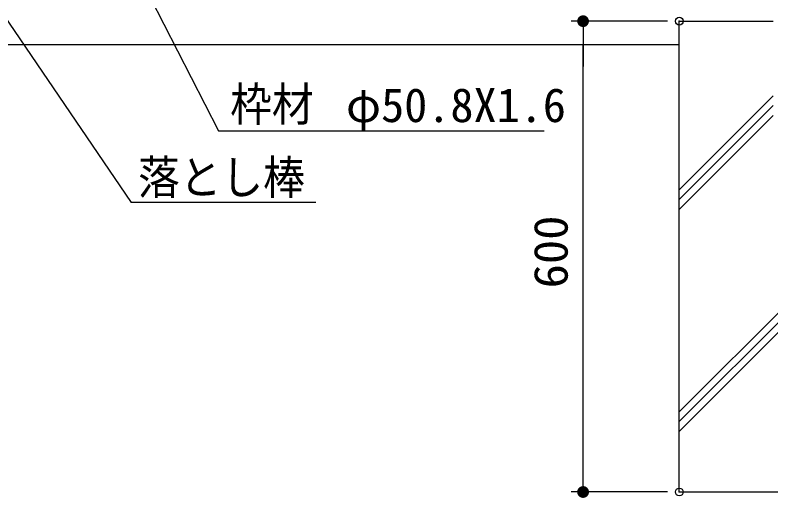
# Model space of a CAD drawing. Units: millimetres, scale not verified. Extents: x -4425 to 4425, y -3150 to 3150.
# Drawn here: x 1708 to 2672, y -818 to -202 of the extents above; entities that cross this region are included whole.
import ezdxf
from ezdxf.enums import TextEntityAlignment as Align

# ---------------------------------------------------------------- set-up
doc = ezdxf.new("R2010")
doc.units = ezdxf.units.MM
doc.header["$LTSCALE"] = 20
doc.header["$PDMODE"] = 32
doc.header["$PDSIZE"] = 10
for name, color, linetype, lineweight in [('0-2_KOUZOU', 7, 'Continuous', 25), ('0-3_SUNPOU', 1, 'Continuous', 25), ('0-4_HATCH', 4, 'Continuous', 25), ('0-5_0', 4, 'Continuous', 25), ('0-6_KISO', 7, 'Continuous', 25)]:
    doc.layers.add(name, color=color, linetype=linetype, lineweight=lineweight)
doc.layers.add('0-7_DEFPOINTS', color=7, linetype='Continuous')
doc.styles.add('ＭＳ ゴシック', font='')
doc.styles.get('ＭＳ ゴシック').set_extended_font_data('MS Gothic')

# ---------------------------------------------------------------- blocks, each defined once
blk = doc.blocks.new('X2')
at = {"layer": '0-5_0'}
for p, q in [((87989.6, 35797.9), (89182, 36990.3)), ((87989.6, 36047.9), (88932, 36990.3)), ((87989.6, 36297.9), (88682, 36990.3)), ((84384.6, 32692.9), (86779.6, 35087.9)), ((84384.6, 32442.9), (86779.6, 34837.9)), ((84384.6, 32192.9), (86779.6, 34587.9)), ((84384.6, 27036.1), (90384.6, 33036.1)), ((84384.6, 26786.1), (90384.6, 32786.1)), ((84384.6, 26536.1), (90384.6, 32536.1)), ((87995.7, 24990.3), (90384.6, 27379.2)), ((88245.7, 24990.3), (90384.6, 27129.2)), ((88495.7, 24990.3), (90384.6, 26879.2))]:
    blk.add_line(p, q, dxfattribs=at)
blk = doc.blocks.new('M1')
at = {"layer": '0-3_SUNPOU'}
blk.add_line((-5, 0), (-38.58, 0), dxfattribs=at)
for points in [[(0, 0), (-5, 0), (-4.96, 0.63)], [(0, 0), (-4.96, -0.63), (-5, 0)], [(0, 0), (-4.96, 0.63), (-4.84, 1.24)], [(0, 0), (-4.84, -1.24), (-4.96, -0.63)], [(0, 0), (-4.84, 1.24), (-4.65, 1.84)], [(0, 0), (-4.65, -1.84), (-4.84, -1.24)], [(0, 0), (-4.65, 1.84), (-4.38, 2.41)], [(0, 0), (-4.38, -2.41), (-4.65, -1.84)], [(0, 0), (-4.38, 2.41), (-4.05, 2.94)], [(0, 0), (-4.05, -2.94), (-4.38, -2.41)], [(0, 0), (-4.05, 2.94), (-3.64, 3.42)], [(0, 0), (-3.64, -3.42), (-4.05, -2.94)], [(0, 0), (-3.64, 3.42), (-3.19, 3.85)], [(0, 0), (-3.19, -3.85), (-3.64, -3.42)], [(0, 0), (-3.19, 3.85), (-2.68, 4.22)], [(0, 0), (-2.68, -4.22), (-3.19, -3.85)], [(0, 0), (-2.68, 4.22), (-2.13, 4.52)], [(0, 0), (-2.13, -4.52), (-2.68, -4.22)], [(0, 0), (-2.13, 4.52), (-1.55, 4.76)], [(0, 0), (-1.55, -4.76), (-2.13, -4.52)], [(0, 0), (-1.55, 4.76), (-0.94, 4.91)], [(0, 0), (-0.94, -4.91), (-1.55, -4.76)], [(0, 0), (-0.94, 4.91), (-0.31, 4.99)], [(0, 0), (-0.31, -4.99), (-0.94, -4.91)], [(0, 0), (-0.31, 4.99), (0.31, 4.99)], [(0, 0), (0.31, -4.99), (-0.31, -4.99)], [(0, 0), (0.31, 4.99), (0.94, 4.91)], [(0, 0), (0.94, 4.91), (1.55, 4.76)], [(0, 0), (1.55, 4.76), (2.13, 4.52)], [(0, 0), (2.13, 4.52), (2.68, 4.22)], [(0, 0), (2.68, 4.22), (3.19, 3.85)], [(0, 0), (3.19, 3.85), (3.64, 3.42)], [(0, 0), (3.64, 3.42), (4.05, 2.94)], [(0, 0), (4.05, 2.94), (4.38, 2.41)], [(0, 0), (4.38, 2.41), (4.65, 1.84)], [(0, 0), (4.65, 1.84), (4.84, 1.24)], [(0, 0), (4.84, 1.24), (4.96, 0.63)], [(0, 0), (4.96, 0.63), (5, 0)], [(0, 0), (0.94, -4.91), (0.31, -4.99)], [(0, 0), (1.55, -4.76), (0.94, -4.91)], [(0, 0), (2.13, -4.52), (1.55, -4.76)], [(0, 0), (2.68, -4.22), (2.13, -4.52)], [(0, 0), (3.19, -3.85), (2.68, -4.22)], [(0, 0), (3.64, -3.42), (3.19, -3.85)], [(0, 0), (4.05, -2.94), (3.64, -3.42)], [(0, 0), (4.38, -2.41), (4.05, -2.94)], [(0, 0), (4.65, -1.84), (4.38, -2.41)], [(0, 0), (4.84, -1.24), (4.65, -1.84)], [(0, 0), (4.96, -0.63), (4.84, -1.24)], [(0, 0), (5, 0), (4.96, -0.63)]]:
    blk.add_solid(points, dxfattribs=at)

msp = doc.modelspace()

# ---------------------------------------------------------------- linework, layer by layer
at = {"layer": '0-3_SUNPOU'}
for p, q in [((1765.86, 44.38), (1967.62, -349.79)), ((1679.19, -181.76), (1856.28, -441.36)), ((2540.18, -210.2), (2417.48, -210.2)), ((2432.48, -780.2), (2432.48, -240.2)), ((1967.62, -349.79), (2382.83, -349.79)), ((2091.57, -441.36), (1856.28, -441.36)), ((2540.18, -810.2), (2417.48, -810.2))]:
    msp.add_line(p, q, dxfattribs=at)
at = {"layer": '0-6_KISO'}
for p, q in [((2555.18, -210.2), (2674.93, -210.2)), ((2555.18, -810.2), (2555.18, -210.2)), ((2555.18, -240.2), (855.68, -240.2)), ((2555.18, -810.2), (2855.18, -810.2))]:
    msp.add_line(p, q, dxfattribs=at)
at = {"layer": '0-7_DEFPOINTS'}
for p in [(2432.48, -210.2), (2555.18, -210.2), (2555.18, -810.2)]:
    msp.add_point(p, dxfattribs=at)

# ---------------------------------------------------------------- block references
at = {"layer": '0-3_SUNPOU', "xscale": 1.5, "yscale": 1.5}
for p, rotation in [((2432.48, -210.2), 90), ((2432.48, -810.2), 270)]:
    msp.add_blockref('M1', p, dxfattribs=dict(at, rotation=rotation))
at = {"layer": '0-4_HATCH', "xscale": 0.05, "yscale": 0.05}
msp.add_blockref('X2', (-1664.05, -2059.72), dxfattribs=at)

# ---------------------------------------------------------------- texts
at = {"layer": '0-2_KOUZOU', "color": 3, "style": 'ＭＳ ゴシック'}
msp.add_text('φ50.8X1.6', height=43.3, dxfattribs=at).set_placement((2130.19, -351.8), align=Align.BOTTOM_LEFT)
at = {"layer": '0-3_SUNPOU', "color": 3, "style": 'ＭＳ ゴシック', "width": 0.9}
for s, p in [('枠材', (1982.57, -350.57)), ('落とし棒', (1865.1, -443.81))]:
    msp.add_text(s, height=43.3, dxfattribs=at).set_placement(p, align=Align.BOTTOM_LEFT)
at = {"layer": '0-3_SUNPOU', "color": 3, "style": 'ＭＳ ゴシック', "width": 1.05}
msp.add_text('600', height=43.3, rotation=90, dxfattribs=at).set_placement((2425.81, -550.7), align=Align.BOTTOM_LEFT)

doc.saveas('drawing.dxf')
